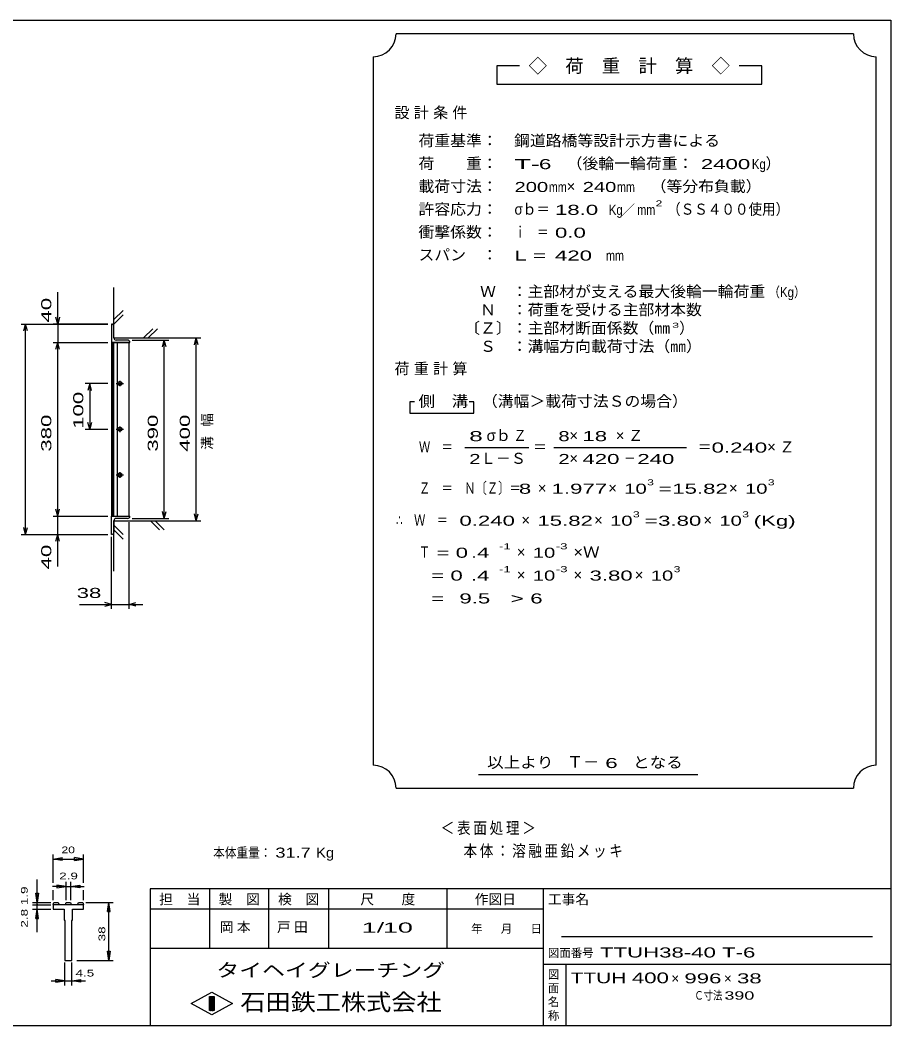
# Model space of a CAD drawing. Units: millimetres, scale not verified, with parts at other scales. Extents: x -1820 to 1731, y -1282 to 1054.
# Drawn here: x -173 to 1731, y -1146 to 1054 of the extents above; entities that cross this region are included whole.
import ezdxf
from ezdxf.enums import TextEntityAlignment as Align

# ---------------------------------------------------------------- set-up
doc = ezdxf.new("R2010")
doc.units = ezdxf.units.MM
doc.header["$LTSCALE"] = 10
for name, color, linetype, lineweight in [('0_2', 150, 'Continuous', 25), ('16', 3, 'Continuous', 25), ('22', 2, 'Continuous', 25), ('32', 4, 'Continuous', 25)]:
    doc.layers.add(name, color=color, linetype=linetype, lineweight=lineweight)
doc.styles.add('ベクトル', font='')
doc.styles.get('ベクトル').set_extended_font_data('ベクトル')

msp = doc.modelspace()

# ---------------------------------------------------------------- linework, layer by layer
at = {"layer": '0_2'}
for p, q in [((-1729, 1053.5), (1731, 1053.5)), ((1731, 1053.5), (1731, -1146.5)), ((1731, -846.5), (111, -846.5)), ((111, -846.5), (111, -1146.5)), ((241, -846.5), (241, -976.5)), ((371, -976.5), (371, -846.5)), ((501, -846.5), (501, -976.5)), ((761, -976.5), (761, -846.5)), ((971, -846.5), (971, -1146.5)), ((971, -891.5), (111, -891.5)), ((1691, -951.5), (1011, -951.5)), ((111, -976.5), (971, -976.5)), ((971, -1011.5), (1731, -1011.5)), ((1021, -1146.5), (1021, -1011.5)), ((201, -1097.5), (246, -1072.5)), ((246, -1072.5), (291, -1097.5)), ((246, -1122.5), (201, -1097.5)), ((241, -1082.5), (251, -1082.5)), ((241, -1112.5), (241, -1082.5)), ((241, -1082.5), (243, -1082.5)), ((243, -1082.5), (243, -1112.5)), ((245, -1112.5), (245, -1082.5)), ((245, -1082.5), (247, -1082.5)), ((291, -1097.5), (246, -1122.5)), ((247, -1082.5), (247, -1112.5)), ((249, -1112.5), (249, -1082.5)), ((249, -1082.5), (251, -1082.5)), ((251, -1082.5), (251, -1112.5)), ((251, -1082.5), (251, -1112.5)), ((251, -1112.5), (241, -1112.5)), ((243, -1112.5), (245, -1112.5)), ((247, -1112.5), (249, -1112.5)), ((1731, -1146.5), (-1729, -1146.5))]:
    msp.add_line(p, q, dxfattribs=at)
at = {"layer": '16'}
for p, q in [((27, 388.5), (27, 348.5)), ((32, 358.5), (32, 383.5)), ((62, 353.5), (37, 353.5)), ((27, 348.5), (67, 348.5)), ((27, 348.5), (27, -31.5)), ((65, 348.5), (27, 348.5)), ((28.5, 348.5), (28.5, -31.5)), ((31.5, -31.5), (31.5, 348.5)), ((39, 348.5), (39, -31.5)), ((65, -31.5), (65, 348.5)), ((45, 264.5), (45, 252.5)), ((37, 258.5), (53, 258.5)), ((47, 261.5), (43, 261.5)), ((43, 255.5), (47, 255.5)), ((37, 158.5), (53, 158.5)), ((47, 161.5), (43, 161.5)), ((43, 155.5), (47, 155.5)), ((45, 164.5), (45, 152.5)), ((37, 58.5), (53, 58.5)), ((47, 61.5), (43, 61.5)), ((43, 55.5), (47, 55.5)), ((45, 64.5), (45, 52.5)), ((27, -31.5), (67, -31.5)), ((27, -71.5), (27, -31.5)), ((27, -31.5), (65, -31.5)), ((32, -41.5), (32, -66.5)), ((62, -36.5), (37, -36.5))]:
    msp.add_line(p, q, dxfattribs=at)
for centre, radius, start, end in [((27, 383.5), 5, 0, 90), ((37, 358.5), 5, 180, 270), ((62, 348.5), 5, 0, 90), ((43, 258.5), 3, 90, 270), ((45, 258.5), 4, 46.6, 133.4), ((45, 258.5), 4, 226.6, 313.4), ((47, 258.5), 3, 270, 90), ((43, 158.5), 3, 90, 270), ((45, 158.5), 4, 46.6, 133.4), ((45, 158.5), 4, 226.6, 313.4), ((47, 158.5), 3, 270, 90), ((43, 58.5), 3, 90, 270), ((45, 58.5), 4, 46.6, 133.4), ((45, 58.5), 4, 226.6, 313.4), ((47, 58.5), 3, 270, 90), ((37, -41.5), 5, 90, 180), ((62, -31.5), 5, 270, 0), ((27, -66.5), 5, 270, 0)]:
    msp.add_arc(centre, radius, start, end, dxfattribs=at)
at = {"layer": '22', "color": 4}
for p, q in [((1649, 1023.5), (649, 1023.5)), ((599, 973.5), (599, -576.5)), ((1699, -576.5), (1699, 973.5)), ((919, 953.5), (869, 953.5)), ((869, 953.5), (869, 913.5)), ((1449, 953.5), (1399, 953.5)), ((1449, 913.5), (1449, 953.5)), ((869, 913.5), (1449, 913.5)), ((32, 358.5), (32, 468.5)), ((-91, 388.5), (-91, 458.5)), ((32, 398.5), (52, 418.5)), ((-91, 388.5), (-95, 403.5)), ((-87, 403.5), (-91, 388.5)), ((32, 388.5), (52, 408.5)), ((-171, 388.5), (19, 388.5)), ((-165, 373.5), (-161, 388.5)), ((-157, 373.5), (-161, 388.5)), ((-161, -71.5), (-161, 388.5)), ((19, 388.5), (-101, 388.5)), ((-91, 388.5), (-91, 348.5)), ((97, 358.5), (117, 378.5)), ((107, 358.5), (127, 378.5)), ((32, 358.5), (222, 358.5)), ((72, 353.5), (152, 353.5)), ((138, 338.5), (142, 353.5)), ((146, 338.5), (142, 353.5)), ((142, -36.5), (142, 353.5)), ((208, 343.5), (212, 358.5)), ((216, 343.5), (212, 358.5)), ((212, -41.5), (212, 358.5)), ((-101, 348.5), (19, 348.5)), ((-95, 333.5), (-91, 348.5)), ((-87, 333.5), (-91, 348.5)), ((-91, -31.5), (-91, 348.5)), ((19, 258.5), (-31, 258.5)), ((-21, 258.5), (-25, 243.5)), ((-17, 243.5), (-21, 258.5)), ((-21, 258.5), (-21, 158.5)), ((689, 218.5), (679, 218.5)), ((679, 218.5), (679, 193.5)), ((819, 218.5), (809, 218.5)), ((819, 193.5), (819, 218.5)), ((679, 193.5), (819, 193.5)), ((-31, 158.5), (19, 158.5)), ((-21, 158.5), (-25, 173.5)), ((-17, 173.5), (-21, 158.5)), ((799, 118.5), (939, 118.5)), ((994, 118.5), (1284, 118.5)), ((-91, -31.5), (-95, -16.5)), ((-91, -31.5), (-87, -16.5)), ((142, -36.5), (138, -21.5)), ((142, -36.5), (146, -21.5)), ((-101, -31.5), (19, -31.5)), ((-91, -71.5), (-91, -31.5)), ((32, -41.5), (222, -41.5)), ((32, -151.5), (32, -41.5)), ((72, -36.5), (152, -36.5)), ((132, -61.5), (112, -41.5)), ((142, -61.5), (122, -41.5)), ((212, -41.5), (208, -26.5)), ((212, -41.5), (216, -26.5)), ((-161, -71.5), (-165, -56.5)), ((-161, -71.5), (-157, -56.5)), ((52, -71.5), (32, -51.5)), ((52, -81.5), (32, -61.5)), ((65, -234.5), (65, -44.5)), ((-171, -71.5), (19, -71.5)), ((-101, -71.5), (19, -71.5)), ((-95, -86.5), (-91, -71.5)), ((-87, -86.5), (-91, -71.5)), ((-91, -141.5), (-91, -71.5)), ((27, -234.5), (27, -76.5)), ((-43, -224.5), (27, -224.5)), ((27, -224.5), (12, -220.5)), ((12, -228.5), (27, -224.5)), ((27, -224.5), (65, -224.5)), ((65, -224.5), (80, -220.5)), ((80, -228.5), (65, -224.5)), ((65, -224.5), (95, -224.5)), ((829, -596.5), (1309, -596.5)), ((649, -626.5), (1649, -626.5))]:
    msp.add_line(p, q, dxfattribs=at)
for centre, start, end in [((599, 1023.5), 270, 0), ((1699, 1023.5), 180, 270), ((599, -626.5), 0, 90), ((1699, -626.5), 90, 180)]:
    msp.add_arc(centre, 50, start, end, dxfattribs=at)
at = {"layer": '32'}
for p, q in [((-101, -833.5), (-101, -771.5)), ((-101, -781.5), (-81, -778.5)), ((-81, -784.5), (-101, -781.5)), ((-101, -781.5), (-34.33, -781.5)), ((-81, -784.5), (-81, -778.5)), ((-34.33, -781.5), (-54.33, -778.5)), ((-54.33, -784.5), (-54.33, -778.5)), ((-54.33, -784.5), (-34.33, -781.5)), ((-34.33, -833.5), (-34.33, -771.5)), ((-136, -876.5), (-136, -826.5)), ((-72.5, -871.5), (-72.5, -831.5)), ((-62.83, -831.5), (-62.83, -871.5)), ((-136, -876.5), (-139, -856.5)), ((-139, -856.5), (-133, -856.5)), ((-133, -856.5), (-136, -876.5)), ((-72.5, -841.5), (-102.5, -841.5)), ((-101, -871.5), (-101, -849.5)), ((-72.5, -841.5), (-92.5, -838.5)), ((-92.5, -838.5), (-92.5, -844.5)), ((-92.5, -844.5), (-72.5, -841.5)), ((-72.5, -841.5), (-62.83, -841.5)), ((-62.83, -841.5), (-42.83, -838.5)), ((-42.83, -844.5), (-62.83, -841.5)), ((-62.83, -841.5), (-32.83, -841.5)), ((-42.83, -838.5), (-42.83, -844.5)), ((-34.33, -871.5), (-34.33, -849.5)), ((-146, -876.5), (-106, -876.5)), ((-136, -891.5), (-136, -876.5)), ((-101, -881.5), (-99.33, -876.5)), ((-99.33, -876.5), (-89.67, -876.5)), ((-89.67, -876.5), (-88, -881.5)), ((-74.17, -881.5), (-72.5, -876.5)), ((-72.5, -876.5), (-62.83, -876.5)), ((-62.83, -876.5), (-61.17, -881.5)), ((-47.33, -881.5), (-45.67, -876.5)), ((-45.67, -876.5), (-36, -876.5)), ((-36, -876.5), (-34.33, -881.5)), ((-29.33, -876.5), (30.67, -876.5)), ((17.67, -896.5), (20.67, -876.5)), ((23.67, -896.5), (20.67, -876.5)), ((20.67, -1003.17), (20.67, -876.5)), ((-146, -881.5), (-106, -881.5)), ((-146, -891.5), (-106, -891.5)), ((-139, -911.5), (-136, -891.5)), ((-133, -911.5), (-136, -891.5)), ((-136, -941.5), (-136, -891.5)), ((-101, -881.5), (-101, -891.5)), ((-34.33, -881.5), (-101, -881.5)), ((-101, -891.5), (-76.83, -891.5)), ((-76.83, -891.5), (-76.83, -914.83)), ((-58.5, -914.83), (-58.5, -891.5)), ((-58.5, -891.5), (-34.33, -891.5)), ((-34.33, -891.5), (-34.33, -881.5)), ((17.67, -896.5), (23.67, -896.5)), ((-139, -911.5), (-133, -911.5)), ((-76.83, -914.83), (-75.17, -916.5)), ((-75.17, -916.5), (-75.17, -1003.17)), ((-60.17, -916.5), (-58.5, -914.83)), ((-60.17, -1003.17), (-60.17, -916.5)), ((20.67, -1003.17), (17.67, -983.17)), ((17.67, -983.17), (23.67, -983.17)), ((23.67, -983.17), (20.67, -1003.17)), ((-75.17, -1003.17), (-60.17, -1003.17)), ((-75.17, -1058.17), (-75.17, -1008.17)), ((-60.17, -1058.17), (-60.17, -1008.17)), ((-49.33, -1003.17), (30.67, -1003.17)), ((-105.17, -1048.17), (-75.17, -1048.17)), ((-75.17, -1048.17), (-95.17, -1045.17)), ((-95.17, -1051.17), (-95.17, -1045.17)), ((-95.17, -1051.17), (-75.17, -1048.17)), ((-75.17, -1048.17), (-60.17, -1048.17)), ((-60.17, -1048.17), (-40.17, -1045.17)), ((-40.17, -1051.17), (-60.17, -1048.17)), ((-60.17, -1048.17), (-30.17, -1048.17)), ((-40.17, -1051.17), (-40.17, -1045.17))]:
    msp.add_line(p, q, dxfattribs=at)
msp.add_circle((-136, -881.5), 1, dxfattribs=at)

# ---------------------------------------------------------------- texts
at = {"layer": '0_2', "style": 'ベクトル'}
for s, height, p in [('担\u3000当', 21.99, (131, -869.5)), ('製\u3000図', 21.99, (261, -869.5)), ('検\u3000図', 21.99, (391, -869.5)), ('尺\u3000\u3000度', 21.99, (571, -869.5)), ('作図日', 21.99, (821, -869.5)), ('工事名', 21.99, (981, -869.5)), ('年', 18.33, (813, -934)), ('月', 18.33, (878, -934)), ('日', 18.33, (943, -934)), ('図面番号', 18.33, (981, -987)), ('図', 18.33, (981, -1034)), ('面', 18.33, (981, -1064)), ('名', 18.33, (981, -1094)), ('称', 18.33, (981, -1124))]:
    msp.add_text(s, height=height, dxfattribs=at).set_placement(p, align=Align.MIDDLE_LEFT)
at = {"layer": '0_2', "color": 222, "style": 'ベクトル'}
for s, height, width, p in [('タイヘイグレーチング', 29.33, 1.25, (256, -1024.5)), ('石田鉄工株式会社', 36.66, 1.1, (308.5, -1094.5))]:
    msp.add_text(s, height=height, dxfattribs=dict(at, width=width)).set_placement(p, align=Align.MIDDLE_LEFT)
at = {"layer": '22', "style": 'ベクトル'}
for s, height, p in [('◇\u3000荷\u3000重\u3000計\u3000算\u3000◇', 29.33, (939, 953.5)), ('）', 24.19, (1457, 740)), ('×', 24.19, (1022, 690)), ('／', 21.99, (1141.5, 638.5)), ('）', 24.19, (1268, 380)), ('σｂ', 24.19, (847, 145)), ('×', 24.19, (1028, 145)), ('Ｌ－Ｓ', 24.19, (834, 95)), ('×', 24.19, (1028, 95)), ('×', 24.19, (959, 30)), ('×', 24.19, (1113, 30)), ('×', 24.19, (1377, 30)), ('×', 24.19, (923, -40)), ('×', 24.19, (1082, -40)), ('×', 24.19, (1321, -40)), ('×', 24.19, (913, -110)), ('×', 24.19, (913, -160)), ('×', 24.19, (1037, -160)), ('×', 24.19, (1171, -160)), ('Ｔ－', 25.66, (1023, -569)), ('×', 21.99, (1251, -1042.5)), ('×', 21.99, (1366, -1042.5))]:
    msp.add_text(s, height=height, dxfattribs=at).set_placement(p, align=Align.MIDDLE_LEFT)
for s, height, width, p in [('荷重基準：\u3000', 24.19, 1.05, (698, 790)), ('鋼道路橋等設計示方書による', 24.19, 1.05, (907, 790)), ('荷\u3000\u3000重：\u3000', 24.19, 1.05, (698, 740)), ('T-', 21.99, 2, (908, 738.5)), (' 6 ', 21.99, 1.65, (948, 738.5)), ('（後輪一輪荷重：', 24.19, 1.05, (1022, 740)), (' 2400', 21.99, 1.65, (1302, 738.5)), ('Kg', 21.99, 0.85, (1427, 738.5)), ('載荷寸法：\u3000', 24.19, 1.05, (698, 690)), ('\u3000（等分布負載）', 24.19, 1.05, (1171, 690)), ('200', 21.99, 1.5, (908, 688.5)), ('mm', 21.99, 0.8, (983, 688.5)), ('240', 21.99, 1.5, (1057, 688.5)), ('mm', 21.99, 0.8, (1132, 688.5)), ('許容応力：\u3000', 24.19, 1.05, (698, 640)), ('σｂ＝', 24.19, 0.9, (908, 640)), (' 18.0', 21.99, 1.65, (983, 638.5)), ('Kg', 21.99, 0.85, (1114, 638.5)), ('mm', 21.99, 0.8, (1176.5, 638.5)), ('2', 13.2, 1.5, (1216.5, 652.5)), ('（ＳＳ４００使用）', 24.19, 0.9, (1241.5, 640)), ('衝撃係数：\u3000', 24.19, 1.05, (698, 590)), ('ｉ\u3000＝', 24.19, 0.75, (908, 590)), (' 0.0', 21.99, 1.65, (983, 588.5)), ('スパン\u3000：\u3000', 24.19, 1.05, (698, 540)), ('L =', 21.99, 1.65, (908, 538.5)), (' 420 ', 21.99, 1.65, (983, 538.5)), ('mm', 21.99, 0.8, (1108, 538.5)), ('\u3000Ｗ\u3000：主部材が支える最大後輪一輪荷重', 24.19, 1.05, (798, 460)), ('（Kg）', 21.99, 0.85, (1463, 458.5)), ('\u3000Ｎ\u3000：荷重を受ける主部材本数', 24.19, 1.05, (798, 420)), ('〔Ｚ〕：主部材断面係数（㎜', 24.19, 1.05, (798, 380)), ('3', 11, 1.8, (1253, 386)), ('\u3000Ｓ\u3000：溝幅方向載荷寸法（㎜）', 24.19, 1.05, (798, 340)), ('側\u3000溝', 24.19, 1.1, (698, 220)), ('\u3000（溝幅＞載荷寸法Ｓの場合）', 24.19, 1.05, (802, 220)), ('8', 21.99, 1.8, (809, 143.5)), ('Ｚ', 24.19, 0.9, (905, 145)), ('8', 21.99, 1.5, (1004, 143.5)), (' 18 ', 21.99, 1.65, (1043, 143.5)), ('Ｗ\u3000＝', 24.19, 0.75, (699, 120)), ('＝', 24.19, 0.9, (949, 120)), ('＝', 24.19, 0.9, (1309, 120)), ('0.240', 21.99, 1.65, (1339, 118.5)), ('2', 21.99, 1.5, (809, 93.5)), ('2', 21.99, 1.5, (1004, 93.5)), (' 420 ', 21.99, 1.65, (1043, 93.5)), ('－', 24.19, 0.75, (1148, 95)), (' 240 ', 21.99, 1.65, (1163, 93.5)), ('Ｚ\u3000＝\u3000Ｎ〔Ｚ〕＝', 24.19, 0.75, (699, 30)), ('3', 13.2, 1.5, (1198, 42.5)), ('3', 13.2, 1.5, (1462, 42.5)), (' 8 ', 21.99, 1.65, (904, 28.5)), ('1.977', 21.99, 1.65, (989, 28.5)), ('10', 21.99, 1.5, (1148, 28.5)), ('=', 21.99, 1.7, (1223, 28.5)), ('15.82', 21.99, 1.65, (1253, 28.5)), ('10', 21.99, 1.5, (1412, 28.5)), ('3', 13.2, 1.5, (1167, -27.5)), ('3', 13.2, 1.5, (1406, -27.5)), ('∴\u3000Ｗ\u3000＝', 24.19, 0.75, (649, -40)), (' 0.240', 21.99, 1.65, (774, -41.5)), ('15.82', 21.99, 1.65, (958, -41.5)), ('10', 21.99, 1.5, (1117, -41.5)), ('=', 21.99, 1.7, (1192, -41.5)), ('3.80', 21.99, 1.65, (1222, -41.5)), ('10', 21.99, 1.5, (1356, -41.5)), ('(Kg)', 21.99, 1.65, (1431, -41.5)), ('Ｔ', 24.19, 0.75, (699, -110)), (' = 0', 21.99, 1.65, (724, -111.5)), (' .4 ', 21.99, 1.65, (799, -111.5)), ('-1', 13.2, 1.65, (874, -97.5)), ('10', 21.99, 1.5, (948, -111.5)), ('-3', 13.2, 1.65, (998, -97.5)), ('×Ｗ', 24.19, 1.1, (1037, -110)), ('  = 0', 21.99, 1.65, (699, -161.5)), (' .4 ', 21.99, 1.65, (799, -161.5)), ('-1', 13.2, 1.65, (874, -147.5)), ('10', 21.99, 1.5, (948, -161.5)), ('-3', 13.2, 1.65, (998, -147.5)), ('3.80', 21.99, 1.65, (1072, -161.5)), ('10', 21.99, 1.5, (1206, -161.5)), ('3', 13.2, 1.5, (1256, -147.5)), (' 38 ', 21.99, 1.65, (-63, -199.5)), ('  =', 21.99, 1.65, (699, -211.5)), (' 9.5', 21.99, 1.65, (774, -211.5)), ('>', 21.99, 1.7, (899, -211.5)), (' 6 ', 21.99, 1.65, (929, -211.5)), ('以上より\u3000', 24.19, 1.1, (848, -570)), (' 6 ', 21.99, 1.65, (1093, -571.5)), ('となる', 24.19, 1.1, (1167, -570)), ('本体重量：', 21.99, 0.85, (249, -767.5)), (' 31.7', 21.99, 1.35, (374, -767.5)), ('Kg', 21.99, 1.1, (474, -767.5)), ('1/', 21.99, 2, (574, -931.5)), (' 10 ', 21.99, 2, (604, -931.5)), ('TTUH38-40 T-6             ', 21.99, 1.65, (1094.93, -985.89)), ('TTUH', 23.46, 1.45, (1031, -1041.5)), (' 400 ', 23.46, 1.55, (1151, -1041.5)), (' 996 ', 21.99, 1.65, (1266, -1042.5)), (' 38 ', 21.99, 1.65, (1381, -1042.5)), ('Ｃ寸法：', 18.33, 0.8, (1301, -1080)), (' 390 ', 18.33, 1.6, (1356, -1080))]:
    msp.add_text(s, height=height, dxfattribs=dict(at, width=width)).set_placement(p, align=Align.MIDDLE_LEFT)
at = {"layer": '22', "style": 'ベクトル', "width": 1.65}
for s, p in [(' 40 ', (-116, 378.5)), (' 100 ', (-46, 146)), (' 380 ', (-116, 96)), (' 390 ', (117, 96)), (' 400 ', (187, 96)), (' 40 ', (-116, -161.5))]:
    msp.add_text(s, height=21.99, rotation=90, dxfattribs=at).set_placement(p, align=Align.MIDDLE_LEFT)
at = {"layer": '22', "attachment_point": 4, "style": 'ベクトル'}
for s, insert, char_height in [('\\T1.28;設計条件', (645.5, 850), 24.19), ('\\T1.28;荷重計算', (645.5, 290), 24.19), ('\\T1.42;×Ｚ', (1129.5, 145), 24.19), ('\\T1.42;×Ｚ', (1460.5, 120), 24.19), ('\\T1.2;\\W0.85;＜表面処理＞', (746.5, -715), 25.66), ('\\T1.19;\\W0.85;本体：溶融亜鉛メッキ', (796.5, -765), 25.66), ('\\T1.25;岡本\u3000', (263.5, -931.5), 21.99), ('\\T1.25;戸田\u3000', (388.5, -931.5), 21.99)]:
    msp.add_mtext(s, dxfattribs=dict(at, insert=insert, char_height=char_height))
at = {"layer": '22', "insert": (237, 113.5), "char_height": 21.99, "attachment_point": 4, "rotation": 90, "style": 'ベクトル'}
msp.add_mtext('\\T1.67;溝幅', dxfattribs=at)
at = {"layer": '32', "color": 2, "style": 'ベクトル'}
for s, width, p in [('20', 1.35, (-82.67, -761.5)), ('2.9', 1.5, (-87.67, -818.5)), (' 4.5 ', 1.5, (-60.17, -1031.17))]:
    msp.add_text(s, height=14.66, dxfattribs=dict(at, width=width)).set_placement(p, align=Align.MIDDLE_LEFT)
at = {"layer": '32', "color": 2, "style": 'ベクトル', "width": 1.5}
for s, p in [('2.8 1.9', (-164, -931.5)), (' 38 ', (5.67, -969.83))]:
    msp.add_text(s, height=14.66, rotation=90, dxfattribs=at).set_placement(p, align=Align.MIDDLE_LEFT)

doc.saveas('drawing.dxf')
